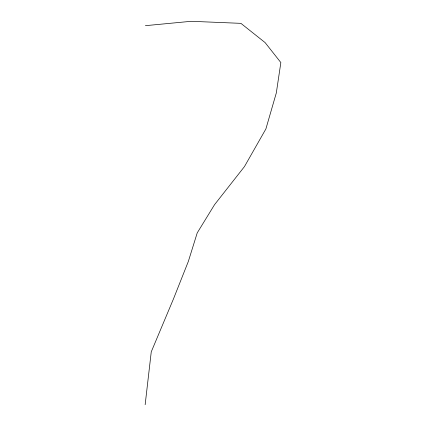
<?xml version="1.0" encoding="UTF-8"?>
<svg xmlns="http://www.w3.org/2000/svg" width="426" height="426" viewBox="0 0 426 426"><rect width="100%" height="100%" fill="white"/><g stroke="black" fill="none" stroke-linecap="round" stroke-linejoin="round"><path stroke-width="0.64" d="M145.149 404.7L151.257 351.833L173.488 298.866L188.335 261.447L197.222 232.9L214.576 204.629L244.449 166.603L265.888 128.95L276.32 92.916L280.851 62.553L265.089 42.579L240.898 23.35L191.189 21.3L145.41 25.672"/></g></svg>
